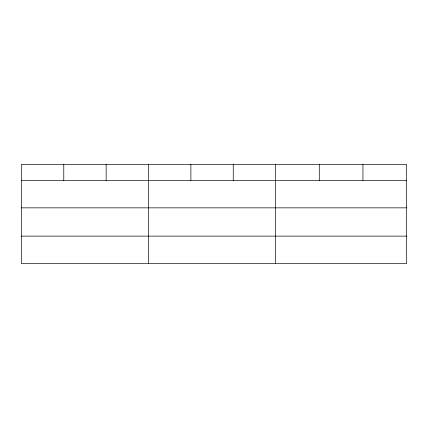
<?xml version="1.0" encoding="UTF-8"?>
<svg xmlns="http://www.w3.org/2000/svg" width="428" height="428" viewBox="0 0 428 428"><rect width="100%" height="100%" fill="white"/><g stroke="black" fill="none" stroke-linecap="round" stroke-linejoin="round"><path stroke-width="0.64" d="M406.6 207.848L406.6 164.438L21.4 164.438L21.4 263.562L406.6 263.562L406.6 207.848L21.4 207.848M21.4 180.402L406.6 180.402M21.4 236.122L406.6 236.122M362.944 164.438L362.944 180.402M319.288 164.438L319.288 180.402M275.632 164.438L275.632 263.562M233.26 164.438L233.26 180.402M190.888 164.438L190.888 180.402M148.516 164.438L148.516 263.562M106.144 164.438L106.144 180.402M63.772 164.438L63.772 180.402"/></g></svg>
